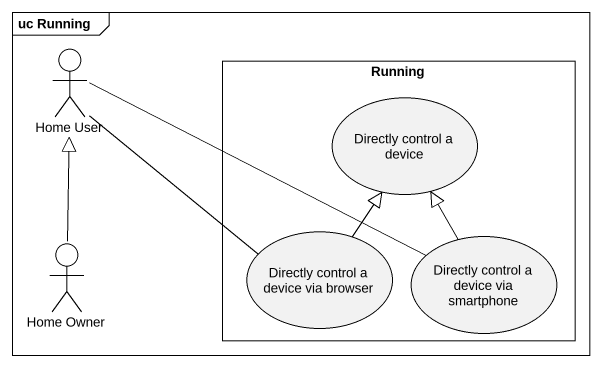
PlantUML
@startuml
mainframe uc Running
actor "Home User" as Home_User
rectangle Running {
  usecase "Directly control a device" as Directly_control_a_device
  usecase "Directly control a device via browser" as Directly_control_a_device_2
  usecase "Directly control a device via smartphone" as Directly_control_a_device_3
}
actor "Home Owner" as Home_Owner
Home_User -- Directly_control_a_device_2
Home_User -right- Directly_control_a_device_3
Directly_control_a_device_2 -up-|> Directly_control_a_device
Home_Owner -up-|> Home_User
Directly_control_a_device_3 -up-|> Directly_control_a_device
@enduml
